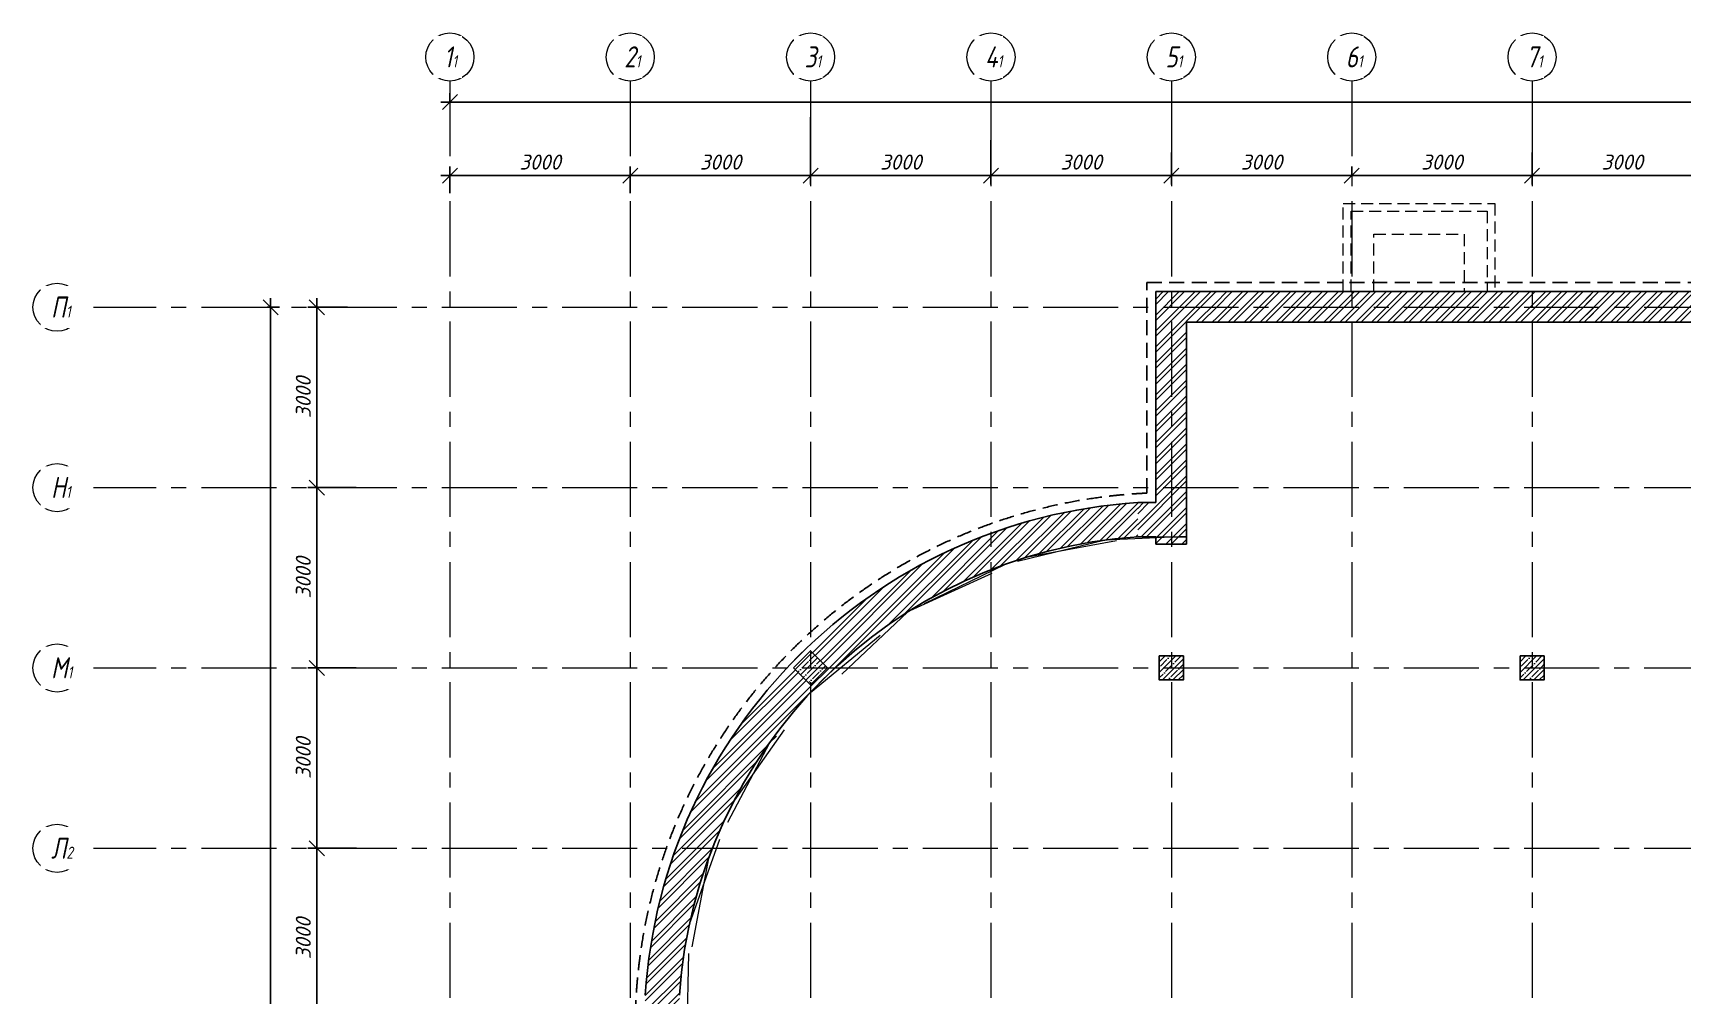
# Model space of a CAD drawing. Header units: millimetres. Extents: x -8417289 to 9420486, y -51311 to 166017.
# Drawn here: x -360106 to -332662, y 119161 to 135163 of the extents above; entities that cross this region are included whole.
import ezdxf

# ---------------------------------------------------------------- set-up
doc = ezdxf.new("R2010")
doc.units = ezdxf.units.MM
for name, pattern in [('ADSK_Скрыто', [6, 3, -3]), ('ADSK_Штриховая_ш2 п1', [3, 2, -1]), ('CENTER', [2, 1.25, -0.25, 0.25, -0.25]), ('TRATTEGGIATA', [0.75, 0.5, -0.25])]:
    doc.linetypes.add(name, pattern=pattern)
doc.layers.get('Defpoints').update_dxf_attribs({"color": 6})
for name, color, linetype, lineweight in [('_Скрыто_', 7, 'ADSK_Скрыто', 9), ('АР_Колонны', 5, 'Continuous', 30), ('АР_Колонны Штрих', 250, 'Continuous', 5), ('АР_МосжилНии_Стены', 202, 'Continuous', 30), ('АР_Оси', 193, 'Continuous', 9), ('АР_Оси размеры', 164, 'Continuous', 9), ('АР_Штриховка кирпич', 250, 'Continuous', 9)]:
    doc.layers.add(name, color=color, linetype=linetype, lineweight=lineweight)
doc.styles.add('ISOCPEUR', font='isocpeui.ttf', dxfattribs={"height": 250})
doc.styles.add('ГОСТ 2.304', font='', dxfattribs={"width": 0.7})
doc.styles.get('ГОСТ 2.304').set_extended_font_data('ISOCPEUR')
doc.dimstyles.new('СПДС', dxfattribs={"dimscale": 100, "dimtxt": 2.5, "dimasz": 2.5, "dimexe": 1.5, "dimexo": 0, "dimgap": 1, "dimtad": 1, "dimdec": 0, "dimrnd": 1, "dimtxsty": 'ГОСТ 2.304', "dimblk": 'OBLIQUE', "dimcen": 2.5, "dimdle": 1.5, "dimadec": 0, "dimazin": 2, "dimtfac": 0.75, "dimtdec": 0, "dimtmove": 1, "dimatfit": 3, "dimfxl": 1, "dimtolj": 1, "dimarcsym": 1})
pattern_1 = [(45, (-15289.27, 0), (-132.58252, 132.58252), []), (45, (-15200.88, 0), (-132.58252, 132.58252), [])]

# ---------------------------------------------------------------- blocks, each defined once
blk = doc.blocks.new('_Oblique')
at = {"color": 8, "linetype": 'ByBlock', "lineweight": -2}
blk.add_line((-0.5, -0.5), (0.5, 0.5), dxfattribs=at)
blk = doc.blocks.new('*D619')
at = {"layer": 'Defpoints', "color": 0, "ltscale": 100, "transparency": 16777216}
for p in [(-355385, 121601), (-354725, 121601), (-354873, 118601)]:
    blk.add_point(p, dxfattribs=at)
at = {"layer": 'АР_Оси размеры', "color": 8, "lineweight": -2, "ltscale": 100, "transparency": 16777216}
for p, q in [((-354725, 121601), (-355535, 121601)), ((-355385, 118451), (-355385, 121751)), ((-354873, 118601), (-355535, 118601))]:
    blk.add_line(p, q, dxfattribs=at)
at = {"layer": 'АР_Оси размеры', "color": 8, "lineweight": -2, "ltscale": 100, "transparency": 16777216, "xscale": 250, "yscale": 250, "zscale": 250}
for p, rotation in [((-355385, 121601), 90), ((-355385, 118601), 270)]:
    blk.add_blockref('_Oblique', p, dxfattribs=dict(at, rotation=rotation))
at = {"layer": 'АР_Оси размеры', "color": 8, "ltscale": 100, "transparency": 16777216, "insert": (-355610, 120101), "char_height": 250, "attachment_point": 5, "rotation": 90, "style": 'ISOCPEUR'}
blk.add_mtext('\\A1;3000', dxfattribs=at)
blk = doc.blocks.new('*D620')
at = {"layer": 'Defpoints', "color": 0, "ltscale": 100, "transparency": 16777216}
for p in [(-355385, 127601), (-354873, 127601), (-354730, 124601)]:
    blk.add_point(p, dxfattribs=at)
at = {"layer": 'АР_Оси размеры', "color": 8, "lineweight": -2, "ltscale": 100, "transparency": 16777216}
for p, q in [((-355385, 124451), (-355385, 127751)), ((-354873, 127601), (-355535, 127601)), ((-354730, 124601), (-355535, 124601))]:
    blk.add_line(p, q, dxfattribs=at)
at = {"layer": 'АР_Оси размеры', "color": 8, "lineweight": -2, "ltscale": 100, "transparency": 16777216, "xscale": 250, "yscale": 250, "zscale": 250}
for p, rotation in [((-355385, 127601), 90), ((-355385, 124601), 270)]:
    blk.add_blockref('_Oblique', p, dxfattribs=dict(at, rotation=rotation))
at = {"layer": 'АР_Оси размеры', "color": 8, "ltscale": 100, "transparency": 16777216, "insert": (-355610, 126101), "char_height": 250, "attachment_point": 5, "rotation": 90, "style": 'ISOCPEUR'}
blk.add_mtext('\\A1;3000', dxfattribs=at)
blk = doc.blocks.new('*D621')
at = {"layer": 'Defpoints', "color": 0, "ltscale": 100, "transparency": 16777216}
for p in [(-355385, 130601), (-354873, 130601), (-354730, 127601)]:
    blk.add_point(p, dxfattribs=at)
at = {"layer": 'АР_Оси размеры', "color": 8, "lineweight": -2, "ltscale": 100, "transparency": 16777216}
for p, q in [((-355385, 127451), (-355385, 130751)), ((-354873, 130601), (-355535, 130601)), ((-354730, 127601), (-355535, 127601))]:
    blk.add_line(p, q, dxfattribs=at)
at = {"layer": 'АР_Оси размеры', "color": 8, "lineweight": -2, "ltscale": 100, "transparency": 16777216, "xscale": 250, "yscale": 250, "zscale": 250}
for p, rotation in [((-355385, 130601), 90), ((-355385, 127601), 270)]:
    blk.add_blockref('_Oblique', p, dxfattribs=dict(at, rotation=rotation))
at = {"layer": 'АР_Оси размеры', "color": 8, "ltscale": 100, "transparency": 16777216, "insert": (-355610, 129101), "char_height": 250, "attachment_point": 5, "rotation": 90, "style": 'ISOCPEUR'}
blk.add_mtext('\\A1;3000', dxfattribs=at)
blk = doc.blocks.new('*D622')
at = {"layer": 'Defpoints', "color": 0, "ltscale": 100, "transparency": 16777216}
for p in [(-356211, 130601), (-356211, 82686), (-356155, 82686)]:
    blk.add_point(p, dxfattribs=at)
at = {"layer": 'АР_Оси размеры', "color": 8, "lineweight": -2, "ltscale": 100, "transparency": 16777216}
for p, q in [((-356155, 130751), (-356155, 82536)), ((-356211, 130601), (-356005, 130601)), ((-356211, 82686), (-356005, 82686))]:
    blk.add_line(p, q, dxfattribs=at)
at = {"layer": 'АР_Оси размеры', "color": 8, "lineweight": -2, "ltscale": 100, "transparency": 16777216, "xscale": 250, "yscale": 250, "zscale": 250}
for p, rotation in [((-356155, 130601), 90), ((-356155, 82686), 270)]:
    blk.add_blockref('_Oblique', p, dxfattribs=dict(at, rotation=rotation))
at = {"layer": 'АР_Оси размеры', "color": 8, "ltscale": 100, "transparency": 16777216, "insert": (-356382, 106643), "char_height": 250, "attachment_point": 5, "rotation": 90, "style": 'ISOCPEUR'}
blk.add_mtext('\\A1;47915', dxfattribs=at)
blk = doc.blocks.new('*D656')
at = {"layer": 'Defpoints', "color": 0, "ltscale": 100, "transparency": 16777216}
for p in [(-354730, 124601), (-355385, 121601), (-354725, 121601)]:
    blk.add_point(p, dxfattribs=at)
at = {"layer": 'АР_Оси размеры', "color": 8, "lineweight": -2, "ltscale": 100, "transparency": 16777216}
for p, q in [((-354730, 124601), (-355535, 124601)), ((-355385, 124751), (-355385, 121451)), ((-354725, 121601), (-355535, 121601))]:
    blk.add_line(p, q, dxfattribs=at)
at = {"layer": 'АР_Оси размеры', "color": 8, "lineweight": -2, "ltscale": 100, "transparency": 16777216, "xscale": 250, "yscale": 250, "zscale": 250}
for p, rotation in [((-355385, 124601), 90), ((-355385, 121601), 270)]:
    blk.add_blockref('_Oblique', p, dxfattribs=dict(at, rotation=rotation))
at = {"layer": 'АР_Оси размеры', "color": 8, "ltscale": 100, "transparency": 16777216, "insert": (-355610, 123101), "char_height": 250, "attachment_point": 5, "rotation": 90, "style": 'ISOCPEUR'}
blk.add_mtext('\\A1;3000', dxfattribs=at)
blk = doc.blocks.new('*D647')
at = {"layer": 'Defpoints', "color": 0, "ltscale": 100, "transparency": 16777216}
for p in [(-350172, 132791), (-353172, 132497), (-350172, 132497)]:
    blk.add_point(p, dxfattribs=at)
at = {"layer": 'АР_Оси размеры', "color": 8, "lineweight": -2, "ltscale": 100, "transparency": 16777216}
for p, q in [((-353172, 132497), (-353172, 132941)), ((-350172, 132497), (-350172, 132941)), ((-353322, 132791), (-350022, 132791))]:
    blk.add_line(p, q, dxfattribs=at)
at = {"layer": 'АР_Оси размеры', "color": 8, "lineweight": -2, "ltscale": 100, "transparency": 16777216, "xscale": 250, "yscale": 250, "zscale": 250, "rotation": 180}
blk.add_blockref('_Oblique', (-353172, 132791), dxfattribs=at)
at = {"layer": 'АР_Оси размеры', "color": 8, "lineweight": -2, "ltscale": 100, "transparency": 16777216, "xscale": 250, "yscale": 250, "zscale": 250}
blk.add_blockref('_Oblique', (-350172, 132791), dxfattribs=at)
at = {"layer": 'АР_Оси размеры', "color": 8, "ltscale": 100, "transparency": 16777216, "insert": (-351672, 133016), "char_height": 250, "attachment_point": 5, "style": 'ISOCPEUR'}
blk.add_mtext('\\A1;3000', dxfattribs=at)
blk = doc.blocks.new('*D648')
at = {"layer": 'Defpoints', "color": 0, "ltscale": 100, "transparency": 16777216}
for p in [(-347172, 133761), (-347172, 132791), (-350172, 132497)]:
    blk.add_point(p, dxfattribs=at)
at = {"layer": 'АР_Оси размеры', "color": 8, "lineweight": -2, "ltscale": 100, "transparency": 16777216}
for p, q in [((-347172, 133761), (-347172, 132641)), ((-350172, 132497), (-350172, 132941)), ((-350322, 132791), (-347022, 132791))]:
    blk.add_line(p, q, dxfattribs=at)
at = {"layer": 'АР_Оси размеры', "color": 8, "lineweight": -2, "ltscale": 100, "transparency": 16777216, "xscale": 250, "yscale": 250, "zscale": 250, "rotation": 180}
blk.add_blockref('_Oblique', (-350172, 132791), dxfattribs=at)
at = {"layer": 'АР_Оси размеры', "color": 8, "lineweight": -2, "ltscale": 100, "transparency": 16777216, "xscale": 250, "yscale": 250, "zscale": 250}
blk.add_blockref('_Oblique', (-347172, 132791), dxfattribs=at)
at = {"layer": 'АР_Оси размеры', "color": 8, "ltscale": 100, "transparency": 16777216, "insert": (-348672, 133016), "char_height": 250, "attachment_point": 5, "style": 'ISOCPEUR'}
blk.add_mtext('\\A1;3000', dxfattribs=at)
blk = doc.blocks.new('*D649')
at = {"layer": 'Defpoints', "color": 0, "ltscale": 100, "transparency": 16777216}
for p in [(-347172, 133761), (-344172, 133379), (-344172, 132791)]:
    blk.add_point(p, dxfattribs=at)
at = {"layer": 'АР_Оси размеры', "color": 8, "lineweight": -2, "ltscale": 100, "transparency": 16777216}
for p, q in [((-347172, 133761), (-347172, 132641)), ((-344172, 133379), (-344172, 132641)), ((-347322, 132791), (-344022, 132791))]:
    blk.add_line(p, q, dxfattribs=at)
at = {"layer": 'АР_Оси размеры', "color": 8, "lineweight": -2, "ltscale": 100, "transparency": 16777216, "xscale": 250, "yscale": 250, "zscale": 250, "rotation": 180}
blk.add_blockref('_Oblique', (-347172, 132791), dxfattribs=at)
at = {"layer": 'АР_Оси размеры', "color": 8, "lineweight": -2, "ltscale": 100, "transparency": 16777216, "xscale": 250, "yscale": 250, "zscale": 250}
blk.add_blockref('_Oblique', (-344172, 132791), dxfattribs=at)
at = {"layer": 'АР_Оси размеры', "color": 8, "ltscale": 100, "transparency": 16777216, "insert": (-345672, 133016), "char_height": 250, "attachment_point": 5, "style": 'ISOCPEUR'}
blk.add_mtext('\\A1;3000', dxfattribs=at)
blk = doc.blocks.new('*D650')
at = {"layer": 'Defpoints', "color": 0, "ltscale": 100, "transparency": 16777216}
for p in [(-344172, 133379), (-341172, 133173), (-341172, 132791)]:
    blk.add_point(p, dxfattribs=at)
at = {"layer": 'АР_Оси размеры', "color": 8, "lineweight": -2, "ltscale": 100, "transparency": 16777216}
for p, q in [((-344172, 133379), (-344172, 132641)), ((-341172, 133173), (-341172, 132641)), ((-344322, 132791), (-341022, 132791))]:
    blk.add_line(p, q, dxfattribs=at)
at = {"layer": 'АР_Оси размеры', "color": 8, "lineweight": -2, "ltscale": 100, "transparency": 16777216, "xscale": 250, "yscale": 250, "zscale": 250, "rotation": 180}
blk.add_blockref('_Oblique', (-344172, 132791), dxfattribs=at)
at = {"layer": 'АР_Оси размеры', "color": 8, "lineweight": -2, "ltscale": 100, "transparency": 16777216, "xscale": 250, "yscale": 250, "zscale": 250}
blk.add_blockref('_Oblique', (-341172, 132791), dxfattribs=at)
at = {"layer": 'АР_Оси размеры', "color": 8, "ltscale": 100, "transparency": 16777216, "insert": (-342672, 133016), "char_height": 250, "attachment_point": 5, "style": 'ISOCPEUR'}
blk.add_mtext('\\A1;3000', dxfattribs=at)
blk = doc.blocks.new('*D651')
at = {"layer": 'Defpoints', "color": 0, "ltscale": 100, "transparency": 16777216}
for p in [(-341172, 133173), (-338172, 132791), (-338172, 132791)]:
    blk.add_point(p, dxfattribs=at)
at = {"layer": 'АР_Оси размеры', "color": 8, "lineweight": -2, "ltscale": 100, "transparency": 16777216}
for p, q in [((-341172, 133173), (-341172, 132641)), ((-338172, 132791), (-338172, 132941)), ((-341322, 132791), (-338022, 132791))]:
    blk.add_line(p, q, dxfattribs=at)
at = {"layer": 'АР_Оси размеры', "color": 8, "lineweight": -2, "ltscale": 100, "transparency": 16777216, "xscale": 250, "yscale": 250, "zscale": 250, "rotation": 180}
blk.add_blockref('_Oblique', (-341172, 132791), dxfattribs=at)
at = {"layer": 'АР_Оси размеры', "color": 8, "lineweight": -2, "ltscale": 100, "transparency": 16777216, "xscale": 250, "yscale": 250, "zscale": 250}
blk.add_blockref('_Oblique', (-338172, 132791), dxfattribs=at)
at = {"layer": 'АР_Оси размеры', "color": 8, "ltscale": 100, "transparency": 16777216, "insert": (-339672, 133016), "char_height": 250, "attachment_point": 5, "style": 'ISOCPEUR'}
blk.add_mtext('\\A1;3000', dxfattribs=at)
blk = doc.blocks.new('*D652')
at = {"layer": 'Defpoints', "color": 0, "ltscale": 100, "transparency": 16777216}
for p in [(-335172, 133173), (-338172, 132791), (-335172, 132791)]:
    blk.add_point(p, dxfattribs=at)
at = {"layer": 'АР_Оси размеры', "color": 8, "lineweight": -2, "ltscale": 100, "transparency": 16777216}
for p, q in [((-335172, 133173), (-335172, 132641)), ((-338172, 132791), (-338172, 132941)), ((-338322, 132791), (-335022, 132791))]:
    blk.add_line(p, q, dxfattribs=at)
at = {"layer": 'АР_Оси размеры', "color": 8, "lineweight": -2, "ltscale": 100, "transparency": 16777216, "xscale": 250, "yscale": 250, "zscale": 250, "rotation": 180}
blk.add_blockref('_Oblique', (-338172, 132791), dxfattribs=at)
at = {"layer": 'АР_Оси размеры', "color": 8, "lineweight": -2, "ltscale": 100, "transparency": 16777216, "xscale": 250, "yscale": 250, "zscale": 250}
blk.add_blockref('_Oblique', (-335172, 132791), dxfattribs=at)
at = {"layer": 'АР_Оси размеры', "color": 8, "ltscale": 100, "transparency": 16777216, "insert": (-336672, 133016), "char_height": 250, "attachment_point": 5, "style": 'ISOCPEUR'}
blk.add_mtext('\\A1;3000', dxfattribs=at)
blk = doc.blocks.new('*D653')
at = {"layer": 'Defpoints', "color": 0, "ltscale": 100, "transparency": 16777216}
for p in [(-335172, 133173), (-332172, 133167), (-332172, 132791)]:
    blk.add_point(p, dxfattribs=at)
at = {"layer": 'АР_Оси размеры', "color": 8, "lineweight": -2, "ltscale": 100, "transparency": 16777216}
for p, q in [((-335172, 133173), (-335172, 132641)), ((-332172, 133167), (-332172, 132641)), ((-335322, 132791), (-332022, 132791))]:
    blk.add_line(p, q, dxfattribs=at)
at = {"layer": 'АР_Оси размеры', "color": 8, "lineweight": -2, "ltscale": 100, "transparency": 16777216, "xscale": 250, "yscale": 250, "zscale": 250, "rotation": 180}
blk.add_blockref('_Oblique', (-335172, 132791), dxfattribs=at)
at = {"layer": 'АР_Оси размеры', "color": 8, "lineweight": -2, "ltscale": 100, "transparency": 16777216, "xscale": 250, "yscale": 250, "zscale": 250}
blk.add_blockref('_Oblique', (-332172, 132791), dxfattribs=at)
at = {"layer": 'АР_Оси размеры', "color": 8, "ltscale": 100, "transparency": 16777216, "insert": (-333672, 133016), "char_height": 250, "attachment_point": 5, "style": 'ISOCPEUR'}
blk.add_mtext('\\A1;3000', dxfattribs=at)
blk = doc.blocks.new('*D633')
at = {"layer": 'Defpoints', "color": 0, "ltscale": 100, "transparency": 16777216}
for p in [(-353172, 134013), (-289662, 134013), (-289662, 134013)]:
    blk.add_point(p, dxfattribs=at)
at = {"layer": 'АР_Оси размеры', "color": 8, "lineweight": -2, "ltscale": 100, "transparency": 16777216}
for p, q in [((-353322, 134013), (-289512, 134013)), ((-353172, 134013), (-353172, 134163)), ((-289662, 134013), (-289662, 134163))]:
    blk.add_line(p, q, dxfattribs=at)
at = {"layer": 'АР_Оси размеры', "color": 8, "lineweight": -2, "ltscale": 100, "transparency": 16777216, "xscale": 250, "yscale": 250, "zscale": 250, "rotation": 180}
blk.add_blockref('_Oblique', (-353172, 134013), dxfattribs=at)
at = {"layer": 'АР_Оси размеры', "color": 8, "lineweight": -2, "ltscale": 100, "transparency": 16777216, "xscale": 250, "yscale": 250, "zscale": 250}
blk.add_blockref('_Oblique', (-289662, 134013), dxfattribs=at)
at = {"layer": 'АР_Оси размеры', "color": 8, "ltscale": 100, "transparency": 16777216, "insert": (-321417, 134238), "char_height": 250, "attachment_point": 5, "style": 'ISOCPEUR'}
blk.add_mtext('\\A1;63510', dxfattribs=at)

msp = doc.modelspace()

# ---------------------------------------------------------------- hatches: boundary and pattern name
at = {"layer": 'АР_Колонны Штрих', "ltscale": 100}
h = msp.add_hatch(dxfattribs=at)
h.set_pattern_fill('ANSI35', color=8, scale=500)
h.set_pattern_definition([(45, (-1304541.9, 164482.94), (-88.388348, 88.388348), []), (45, (-1304453.51, 164482.94), (-88.388348, 88.388348), [156.25, -31.25, 0, -31.25])])
h.paths.add_polyline_path([(-347174.02, 124888.24), (-347456.87, 124605.39), (-347174.02, 124322.55), (-346891.18, 124605.39)])
h = msp.add_hatch(dxfattribs=at)
h.set_pattern_fill('ANSI35', color=8, scale=500)
h.set_pattern_definition([(45, (-1298424.17, 164672.16), (-88.388348, 88.388348), []), (45, (-1298335.78, 164672.16), (-88.388348, 88.388348), [156.25, -31.25, 0, -31.25])])
h.paths.add_polyline_path([(-340972.07, 124800.68), (-341372.07, 124800.68), (-341372.07, 124400.68), (-340972.07, 124400.68)])
h = msp.add_hatch(dxfattribs=at)
h.set_pattern_fill('ANSI35', color=8, scale=500)
h.set_pattern_definition([(45, (-1292424.17, 164672.16), (-88.388348, 88.388348), []), (45, (-1292335.78, 164672.16), (-88.388348, 88.388348), [156.25, -31.25, 0, -31.25])])
h.paths.add_polyline_path([(-334972.07, 124800.68), (-335372.07, 124800.68), (-335372.07, 124400.68), (-334972.07, 124400.68)])
at = {"layer": 'АР_Штриховка кирпич', "ltscale": 100}
h = msp.add_hatch(dxfattribs=at)
h.set_pattern_fill('ANSI32', color=8, scale=500)
h.set_pattern_definition(pattern_1)
h.paths.add_polyline_path([(-340417.07, 130860.68), (-341432.07, 130860.68), (-341432.07, 127350.91), (-341732.07, 127350.91), (-341732.07, 126783.98), (-341432.07, 126783.98), (-341432.07, 126660.68), (-340922.07, 126660.68), (-340922.07, 130350.68), (-340417.07, 130350.68)])
h = msp.add_hatch(dxfattribs=at)
h.set_pattern_fill('ANSI32', color=8, scale=500)
h.set_pattern_definition(pattern_1)
h.paths.add_polyline_path([(-334197.56, 130860.68), (-340434.24, 130860.68), (-340434.24, 130350.68), (-334151.82, 130350.68), (-334151.82, 130741.77), (-334197.56, 130741.77)])
h = msp.add_hatch(dxfattribs=at)
h.set_pattern_fill('ANSI32', color=8, scale=500)
h.set_pattern_definition(pattern_1)
h.paths.add_polyline_path([(-331912.07, 130860.68), (-331912.07, 130339.61), (-331912.07, 128121.48), (-332422.07, 128121.48), (-332422.07, 130350.68), (-334270.56, 130350.68), (-334270.56, 130860.68)])
h = msp.add_hatch(dxfattribs=at)
h.set_pattern_fill('ANSI32', color=8, scale=500)
h.set_pattern_definition([(45, (0, 0), (-132.58252, 132.58252), []), (45, (88.39, 0), (-132.58252, 132.58252), [])])
h.paths.add_polyline_path([(-347172.07, 124324.5), (-347174.02, 124322.55), (-347452.15, 124600.68), (-347174.02, 124888.24), (-346891.18, 124605.39)], flags=16)
edge = h.paths.add_edge_path()
edge.add_line((-349232.07, 118860.68), (-349355.37, 118860.68))
edge.add_line((-349355.37, 118860.68), (-349355.37, 119160.68))
edge.add_arc((-341163.87, 118592.48), 8211.19, 93.967965, 176.032035, ccw=False)
edge.add_line((-341732.07, 126783.98), (-341732.07, 127350.91))
edge.add_arc((-341172.12, 118600.82), 8767.98, 93.661589, 123.745076)
edge.add_arc((-341172.07, 118600.68), 8768.12, 123.744822, 152.844957)
edge.add_arc((-341172.07, 118600.68), 8768.12, 152.844957, 176.338157)
edge.add_line((-349922.29, 119160.68), (-349922.29, 118860.68))
edge.add_line((-349922.29, 118860.68), (-353432.07, 118860.82))
edge.add_line((-353432.07, 118860.82), (-353432.07, 116760.02))
edge.add_line((-353432.07, 116760.02), (-353313.16, 116760.02))
edge.add_line((-353313.16, 116760.02), (-353313.16, 116644.08))
edge.add_line((-353313.16, 116644.08), (-352922.07, 116644.08))
edge.add_line((-352922.07, 116644.08), (-352922.07, 118350.68))
edge.add_line((-352922.07, 118350.68), (-349232.07, 118350.41))
edge.add_line((-349232.07, 118350.41), (-349232.07, 118860.68))

# ---------------------------------------------------------------- linework, layer by layer
at = {"color": 8, "linetype": 'TRATTEGGIATA', "ltscale": 500}
for p, q in [((-341582.07, 127509.38), (-341582.07, 131010.68)), ((-341582.07, 131010.68), (-331764.25, 131010.68))]:
    msp.add_line(p, q, dxfattribs=at)
msp.add_arc((-341172.07, 118600.68), 8918.12, 92.635033, 177.364966, dxfattribs=at)
at = {"layer": '_Скрыто_', "color": 8, "linetype": 'ADSK_Штриховая_ш2 п1', "ltscale": 100}
for points in [[(-338312.96, 130860.68), (-338312.96, 132329.08), (-335791.74, 132329.08), (-335791.74, 130860.68)], [(-338182.96, 130860.68), (-338182.96, 132199.08), (-335921.74, 132199.08), (-335921.74, 130860.68)], [(-337802.96, 130860.68), (-337802.96, 131819.08), (-336301.74, 131819.08), (-336301.74, 130860.68)]]:
    msp.add_lwpolyline(points, dxfattribs=at)
at = {"layer": '_Скрыто_', "color": 8, "lineweight": 13, "ltscale": 500}
for points in [[(-346852.19, 82685.68), (-346852.19, 106850.68), (-352922.07, 106850.68), (-352922.07, 118350.68), (-349232.07, 118350.68), (-349188.43, 120337.93), (-348470.74, 122343.59), (-347172.07, 124193.54), (-345516.46, 125558.14), (-343560.06, 126447.82), (-341732.07, 126783.98), (-340922.07, 126783.98), (-340922.07, 130350.68), (-332422.07, 130350.68)], [(-332422.07, 130350.68), (-340922.07, 130350.68), (-340922.07, 126786.03), (-342274.62, 126728.68), (-343935.1, 126323.74), (-345562.81, 125528.99), (-347854.51, 123357.25), (-348868.8, 121436.24), (-349355.37, 118860.68), (-349347.51, 118350.68), (-352922.07, 118350.68), (-352922.07, 106850.68), (-346742.19, 106850.68), (-346742.19, 82785.68)]]:
    msp.add_lwpolyline(points, dxfattribs=at)
at = {"layer": 'АР_Колонны', "color": 8, "ltscale": 100}
for points in [[(-347456.87, 124605.39), (-347174.02, 124888.24), (-346891.18, 124605.39), (-347174.02, 124322.55)], [(-341372.07, 124800.68), (-340972.07, 124800.68), (-340972.07, 124400.68), (-341372.07, 124400.68)], [(-335372.07, 124800.68), (-334972.07, 124800.68), (-334972.07, 124400.68), (-335372.07, 124400.68)]]:
    msp.add_lwpolyline(points, close=True, dxfattribs=at)
at = {"layer": 'АР_МосжилНии_Стены', "color": 8, "ltscale": 100}
for p, q in [((-341432.07, 130860.68), (-341432.07, 127350.91)), ((-341432.07, 130860.68), (-338899.2, 130860.68)), ((-338958.77, 130860.68), (-332752.03, 130860.68)), ((-332992.07, 130860.68), (-331912.07, 130860.68)), ((-340922.07, 130350.68), (-340922.07, 126660.68)), ((-340922.07, 130350.68), (-338964.2, 130350.68)), ((-339666.93, 130350.68), (-332817.03, 130350.68)), ((-332927.07, 130350.68), (-332422.07, 130350.68)), ((-341432.07, 126783.98), (-341432.07, 126660.68)), ((-341432.07, 126660.68), (-340922.07, 126660.68))]:
    msp.add_line(p, q, dxfattribs=at)
for points in [[(-341732.07, 127350.91), (-341432.07, 127350.91)], [(-341732.07, 126783.98), (-341432.07, 126783.98)]]:
    msp.add_lwpolyline(points, dxfattribs=at)
for radius, start, end in [(8768.12, 93.661843, 176.338157), (8202.44, 93.914764, 176.085236)]:
    msp.add_arc((-341172.07, 118600.68), radius, start, end, dxfattribs=at)
at = {"layer": 'АР_Оси', "color": 8, "linetype": 'CENTER', "ltscale": 1000}
for p, q in [((-353172.07, 134363.15), (-353172.07, 78630.8)), ((-350172.07, 134363.15), (-350172.07, 78630.8)), ((-347172.07, 134363.15), (-347172.07, 78630.8)), ((-344172.07, 134363.15), (-344172.07, 78630.8)), ((-341172.07, 134363.15), (-341172.07, 78630.8)), ((-338172.07, 134363.15), (-338172.07, 78630.8)), ((-335172.07, 134363.15), (-335172.07, 78630.8)), ((-359305.77, 130600.68), (-276127.36, 130600.68)), ((-359305.77, 127600.68), (-276127.36, 127600.68)), ((-359305.77, 124600.68), (-276127.36, 124600.68)), ((-359305.77, 121600.68), (-276127.36, 121600.68))]:
    msp.add_line(p, q, dxfattribs=at)
at = {"layer": 'АР_Оси', "color": 8, "ltscale": 0.5}
for centre in [(-353172.07, 134763.15), (-350172.07, 134763.15), (-347172.07, 134763.15), (-344172.07, 134763.15), (-341172.07, 134763.15), (-338172.07, 134763.15), (-335172.07, 134763.15), (-359705.77, 130600.68), (-359705.77, 127600.68), (-359705.77, 124600.68), (-359705.77, 121600.68)]:
    msp.add_circle(centre, 400, dxfattribs=at)

# ---------------------------------------------------------------- dimensions: what is measured, and where the dimension line sits
at = {"layer": 'АР_Оси размеры', "color": 8, "ltscale": 100}
for base, p1, p2, picture, middle in [((-347172.07, 132790.78), (-350172.07, 132496.91), (-347172.07, 133760.56), '*D648', (-348672.07, 133015.78)), ((-344172.07, 132790.78), (-347172.07, 133760.56), (-344172.07, 133378.53), '*D649', (-345672.07, 133015.78)), ((-341172.07, 132790.78), (-344172.07, 133378.53), (-341172.07, 133172.82), '*D650', (-342672.07, 133015.78)), ((-350172.07, 132790.78), (-353172.07, 132496.91), (-350172.07, 132496.91), '*D647', (-351672.07, 133015.78)), ((-338172.07, 132790.78), (-341172.07, 133172.82), (-338172.07, 132790.78), '*D651', (-339672.07, 133015.78)), ((-335172.07, 132790.78), (-338172.07, 132790.78), (-335172.07, 133172.82), '*D652', (-336672.07, 133015.78)), ((-332172.07, 132790.78), (-335172.07, 133172.82), (-332172.07, 133167.07), '*D653', (-333672.07, 133015.78))]:
    dim = msp.add_linear_dim(base=base, p1=p1, p2=p2, dimstyle='СПДС', override={"dimtxsty": 'ISOCPEUR', "dimclrd": 8, "dimclre": 8, "dimclrt": 8}, dxfattribs=at)
    dim.commit()
    dim.dimension.update_dxf_attribs({"geometry": picture, "text_midpoint": middle})
for base, p1, p2, picture, middle in [((-356155.32, 82685.68), (-356211.13, 130600.68), (-356211.13, 82685.68), '*D622', (-356381.93, 106643.18)), ((-355384.75, 130600.68), (-354730.48, 127600.68), (-354873.49, 130600.68), '*D621', (-355609.75, 129100.68)), ((-355384.75, 127600.68), (-354730.48, 124600.68), (-354873.49, 127600.68), '*D620', (-355609.75, 126100.68)), ((-355384.75, 121600.68), (-354730.48, 124600.68), (-354725.31, 121600.68), '*D656', (-355609.75, 123100.68)), ((-355384.75, 121600.68), (-354873.49, 118600.68), (-354725.31, 121600.68), '*D619', (-355609.75, 120100.68))]:
    dim = msp.add_linear_dim(base=base, p1=p1, p2=p2, angle=90, dimstyle='СПДС', override={"dimtxsty": 'ISOCPEUR', "dimclrd": 8, "dimclre": 8, "dimclrt": 8}, dxfattribs=at)
    dim.commit()
    dim.dimension.update_dxf_attribs({"geometry": picture, "text_midpoint": middle})

# ---------------------------------------------------------------- next in the draw order: texts
at = {"layer": 'АР_Оси', "color": 8, "char_height": 350, "attachment_point": 1, "line_spacing_factor": 1.149209, "style": 'ISOCPEUR', "bg_fill": 2}
for s, insert, width in [('{\\W0.8;1\\H0.57143x;1}', (-353271.89, 134940.93), 123.8671), ('{\\W0.8;2\\H0.57143x;1}', (-350271.89, 134940.93), 123.8671), ('{\\W0.8;3\\H0.57143x;1}', (-347271.89, 134940.93), 123.8671), ('{\\W0.8;4\\H0.57143x;1}', (-344271.89, 134940.93), 123.8671), ('{\\W0.8;5\\H0.57143x;1}', (-341271.89, 134940.93), 123.8671), ('{\\W0.8;6\\H0.57143x;1}', (-338271.89, 134940.93), 123.8671), ('{\\W0.8;7\\H0.57143x;1}', (-335271.89, 134940.93), 123.8671), ('{\\W0.8;П\\H0.57143x;1}', (-359805.59, 130778.46), 528.8202), ('{\\W0.8;Н\\H0.57143x;1}', (-359805.59, 127778.46), 528.8202), ('{\\W0.8;М\\H0.57143x;1}', (-359805.59, 124778.46), 528.8202), ('{\\W0.8;Л\\H0.57143x;2}', (-359805.59, 121778.46), 528.8202)]:
    msp.add_mtext(s, dxfattribs=dict(at, insert=insert, width=width))

# ---------------------------------------------------------------- next in the draw order: dimensions: what is measured, and where the dimension line sits
at = {"layer": 'АР_Оси размеры', "color": 8, "ltscale": 100}
dim = msp.add_linear_dim(base=(-289662.07, 134013.15), p1=(-353172.07, 134013.15), p2=(-289662.07, 134013.15), dimstyle='СПДС', override={"dimtxsty": 'ISOCPEUR', "dimclrd": 8, "dimclre": 8, "dimclrt": 8}, dxfattribs=at)
dim.commit()
dim.dimension.update_dxf_attribs({"geometry": '*D633', "text_midpoint": (-321417.07, 134238.15)})

doc.saveas('drawing.dxf')
